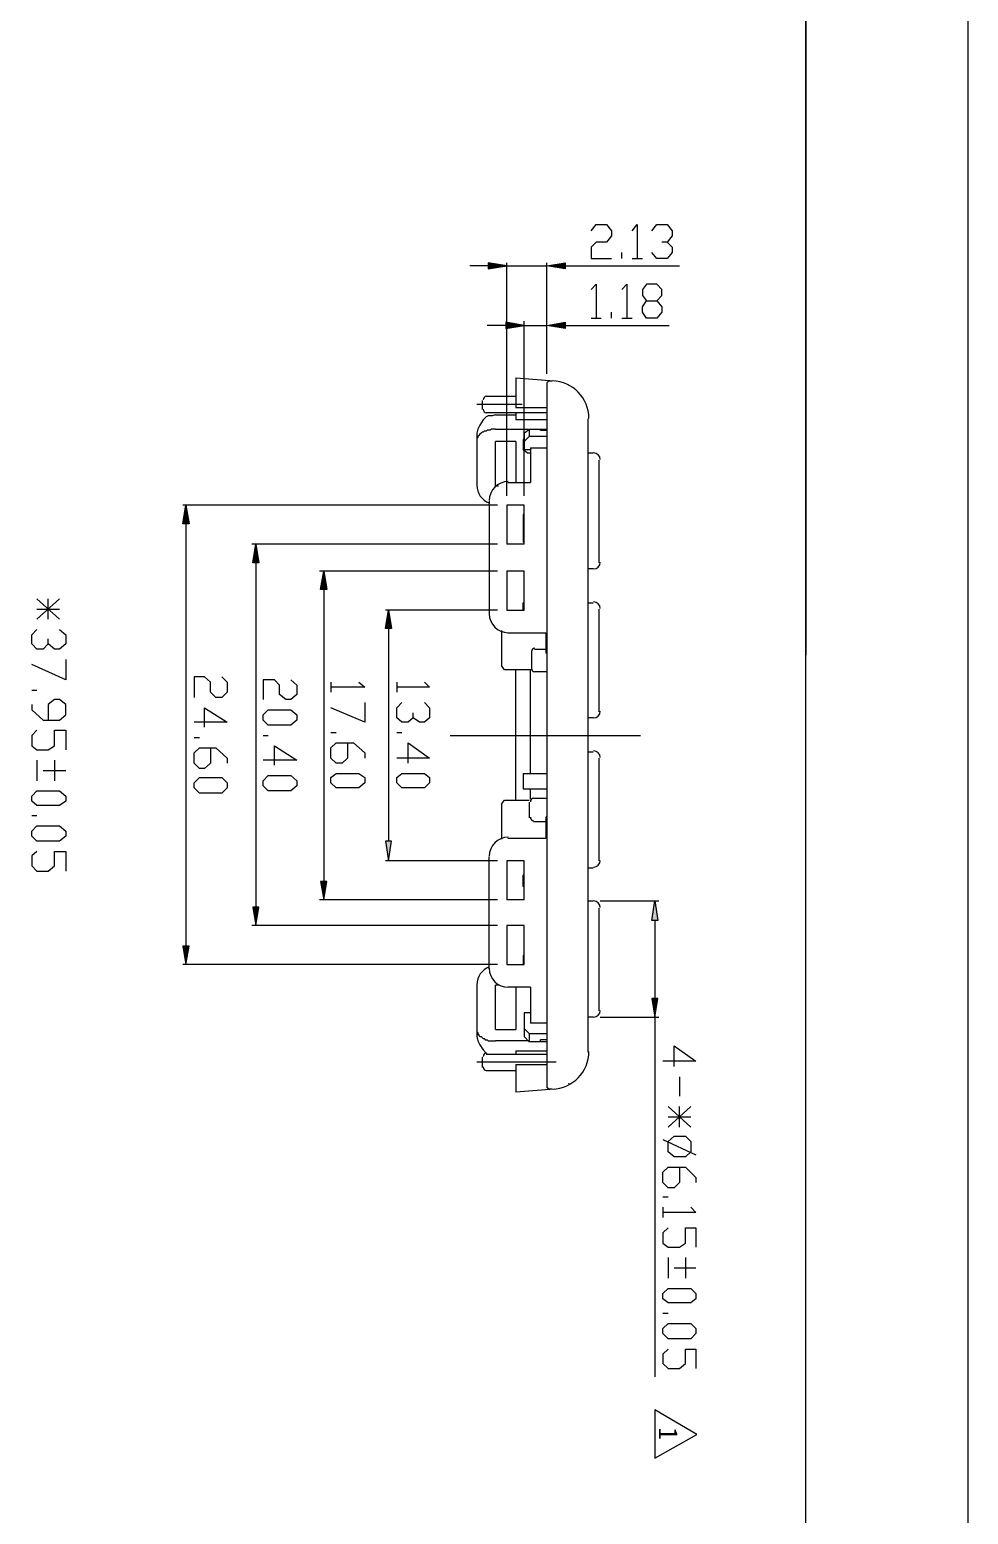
# Model space of a CAD drawing. Header units: millimetres. Extents: x 0 to 210, y 0 to 297.
# Drawn here: x 152 to 210, y 133.9 to 225.6 of the extents above; entities that cross this region are included whole.
import ezdxf

# ---------------------------------------------------------------- set-up
doc = ezdxf.new("R2010")
doc.units = ezdxf.units.MM
doc.header["$MEASUREMENT"] = 0
doc.layers.add('_U+56FE_U+5C42 1', color=7, linetype='Continuous')

# ---------------------------------------------------------------- blocks, each defined once
blk = doc.blocks.new('block 2')
at = {"layer": '_U+56FE_U+5C42 1', "lineweight": 0}
for points in [[(0, 0), (209.995, 0), (209.995, 296.989), (0, 296.989), (0, 0)], [(182.054, 204.089), (184.404, 203.899)], [(182.054, 204.089), (182.054, 202.248)], [(184.087, 203.899), (183.96, 203.771)], [(183.96, 203.771), (183.96, 160.274)], [(184.087, 203.899), (184.277, 203.899)], [(180.213, 202.946), (182.054, 202.946)], [(179.959, 202.692), (179.959, 202.121)], [(183.96, 201.93), (180.213, 201.93)], [(180.785, 201.803), (180.594, 201.74), (180.34, 201.74)], [(180.785, 201.803), (182.054, 201.803)], [(182.054, 202.248), (183.96, 202.248)], [(182.054, 201.93), (182.054, 201.486)], [(180.213, 201.676), (180.023, 201.486), (179.832, 201.168), (179.705, 200.914), (179.642, 200.66), (179.642, 200.533)], [(180.785, 200.914), (180.658, 200.914), (180.594, 200.914), (180.531, 200.914), (180.467, 200.851), (180.404, 200.851), (180.34, 200.851), (180.277, 200.851), (180.213, 200.787), (180.15, 200.787), (180.086, 200.787), (180.023, 200.724), (179.959, 200.724), (179.896, 200.66), (179.832, 200.596), (179.769, 200.533)], [(180.34, 201.74), (180.213, 201.676)], [(180.213, 201.676), (180.213, 201.676)], [(180.785, 200.914), (182.817, 200.914)], [(183.96, 201.486), (182.054, 201.486)], [(182.562, 200.66), (182.88, 200.914)], [(182.88, 200.914), (183.96, 200.914)], [(182.88, 200.914), (182.88, 200.47)], [(183.579, 200.851), (183.579, 200.914)], [(186.5, 201.549), (186.5, 162.433)], [(179.642, 200.533), (179.642, 197.421)], [(179.769, 200.533), (179.705, 200.47), (179.705, 200.406), (179.642, 200.343), (179.642, 200.279), (179.642, 200.216), (179.642, 200.152)], [(182.054, 200.152), (180.785, 200.152)], [(180.785, 197.421), (180.785, 200.152)], [(182.054, 200.152), (182.054, 197.612)], [(182.562, 200.279), (182.499, 200.279)], [(182.499, 200.279), (182.499, 199.644)], [(182.562, 200.66), (182.562, 199.644)], [(182.88, 200.47), (182.562, 200.152)], [(183.96, 200.47), (182.88, 200.47)], [(183.579, 200.851), (183.96, 200.851)], [(182.753, 199.454), (182.499, 199.644)], [(182.944, 199.644), (182.562, 199.644)], [(182.753, 199.454), (182.944, 199.454)], [(182.944, 199.771), (183.96, 199.771)], [(182.944, 199.771), (182.944, 197.612)], [(186.5, 199.454), (186.817, 199.454)], [(187.198, 192.659), (187.198, 199.009)], [(180.785, 197.421), (180.975, 197.421)], [(181.546, 197.612), (182.944, 197.612)], [(180.404, 196.469), (180.404, 189.484)], [(182.562, 196.215), (181.483, 196.215)], [(181.483, 196.215), (181.483, 193.802)], [(182.562, 195.644), (182.499, 195.644)], [(182.499, 195.644), (182.499, 193.929)], [(182.562, 193.802), (182.562, 196.215)], [(182.562, 193.802), (181.483, 193.802)], [(182.562, 193.929), (182.499, 193.929)], [(182.562, 192.151), (181.483, 192.151)], [(181.483, 192.151), (181.483, 189.738)], [(182.562, 189.738), (182.562, 192.151)], [(186.817, 192.278), (186.5, 192.278)], [(153.861, 189.167), (152.464, 190.437)], [(153.861, 190.437), (152.464, 189.167)], [(153.162, 189.167), (153.162, 190.437)], [(182.562, 190.183), (182.499, 190.183)], [(182.499, 189.738), (182.499, 190.183)], [(186.5, 190.183), (186.817, 190.183)], [(152.464, 189.802), (153.861, 189.802)], [(181.483, 189.738), (182.562, 189.738)], [(187.198, 183.452), (187.198, 189.802)], [(153.162, 187.643), (152.845, 187.325), (152.464, 187.325), (152.146, 187.643), (152.146, 188.214), (152.464, 188.532)], [(153.861, 188.532), (154.242, 188.214), (154.242, 187.643), (153.861, 187.325), (153.543, 187.325), (153.162, 187.643), (153.162, 187.96)], [(181.166, 188.468), (181.166, 186.309)], [(181.546, 188.341), (183.896, 188.341)], [(183.896, 188.341), (183.896, 187.071)], [(183.007, 187.135), (183.007, 186.119)], [(183.198, 187.325), (183.896, 187.325)], [(154.242, 186.69), (154.242, 185.42), (152.146, 186.373)], [(181.356, 186.055), (181.166, 186.309)], [(183.96, 187.071), (183.896, 187.071)], [(183.007, 186.055), (181.356, 186.055)], [(182.054, 177.991), (182.054, 186.055)], [(182.944, 179.642), (182.944, 186.055)], [(183.96, 185.928), (183.198, 185.928)], [(152.146, 184.785), (152.464, 184.785)], [(152.146, 183.896), (152.146, 183.579), (152.845, 182.944), (153.861, 182.944), (154.242, 183.261), (154.242, 183.896), (153.861, 184.213), (153.543, 184.213), (153.162, 183.896), (153.162, 182.944)], [(186.817, 183.071), (186.5, 183.071)], [(152.464, 182.309), (152.146, 181.991), (152.146, 181.356), (152.464, 181.102), (153.162, 181.102), (153.543, 181.356), (153.543, 182.309), (154.242, 182.309), (154.242, 181.102)], [(186.5, 180.975), (186.817, 180.975)], [(152.464, 180.467), (152.464, 179.197)], [(152.845, 179.832), (154.242, 179.832)], [(153.543, 180.467), (153.543, 179.197)], [(187.198, 174.244), (187.198, 180.594)], [(182.499, 179.642), (182.499, 178.689)], [(182.499, 179.642), (183.96, 179.642)], [(152.146, 178.245), (152.464, 178.562), (153.861, 178.562), (154.242, 178.245), (154.242, 177.927), (153.861, 177.673), (152.464, 177.673), (152.146, 177.927), (152.146, 178.245)], [(181.166, 177.737), (181.356, 177.991)], [(181.356, 177.991), (182.88, 177.991)], [(182.499, 178.689), (183.96, 178.689)], [(182.944, 178.054), (182.944, 178.689)], [(183.134, 178.118), (183.96, 178.118)], [(152.146, 177.038), (152.464, 177.038)], [(181.166, 177.737), (181.166, 175.578)], [(182.88, 177.864), (182.88, 176.911)], [(152.146, 176.086), (152.464, 176.403), (153.861, 176.403), (154.242, 176.086), (154.242, 175.768), (153.861, 175.451), (152.464, 175.451), (152.146, 175.768), (152.146, 176.086)], [(183.896, 176.657), (183.134, 176.657)], [(183.896, 176.911), (183.96, 176.975)], [(183.896, 176.911), (183.896, 175.641)], [(181.546, 175.641), (183.896, 175.641)], [(152.464, 174.816), (152.146, 174.562), (152.146, 173.927), (152.464, 173.609), (153.162, 173.609), (153.543, 173.927), (153.543, 174.816), (154.242, 174.816), (154.242, 173.609)], [(180.404, 167.577), (180.404, 174.498)], [(181.483, 174.244), (181.483, 171.831)], [(182.562, 174.244), (181.483, 174.244)], [(182.562, 171.831), (182.562, 174.244)], [(186.817, 173.8), (186.5, 173.8)], [(182.499, 172.657), (182.499, 173.355)], [(182.562, 173.355), (182.499, 173.355)], [(182.562, 172.657), (182.499, 172.657)], [(182.562, 171.831), (181.483, 171.831)], [(186.5, 171.768), (186.817, 171.768)], [(187.198, 164.973), (187.198, 171.323)], [(181.483, 170.244), (181.483, 167.831)], [(182.562, 170.244), (181.483, 170.244)], [(182.562, 167.831), (182.562, 170.244)], [(182.499, 168.402), (182.499, 167.831)], [(182.562, 168.402), (182.499, 168.402)], [(181.483, 167.831), (182.562, 167.831)], [(179.642, 166.561), (179.642, 163.513)], [(180.785, 163.83), (180.785, 166.561)], [(180.975, 166.561), (180.785, 166.561)], [(182.944, 166.434), (181.546, 166.434)], [(182.054, 166.434), (182.054, 163.83)], [(182.944, 166.434), (182.944, 164.211)], [(182.562, 164.846), (182.562, 163.386)], [(182.944, 164.846), (182.562, 164.846)], [(183.96, 164.211), (182.944, 164.211)], [(186.817, 164.592), (186.5, 164.592)], [(179.642, 163.83), (179.642, 163.767), (179.642, 163.703), (179.705, 163.64), (179.705, 163.576), (179.705, 163.513), (179.769, 163.513), (179.769, 163.449)], [(179.642, 163.513), (179.642, 163.386), (179.705, 163.132), (179.832, 162.878), (180.023, 162.56)], [(179.769, 163.449), (179.832, 163.386), (179.896, 163.386), (179.959, 163.322), (180.023, 163.259), (180.086, 163.259), (180.15, 163.195), (180.213, 163.195), (180.277, 163.195), (180.34, 163.132), (180.404, 163.132), (180.467, 163.132), (180.531, 163.132), (180.658, 163.132), (180.785, 163.132)], [(180.785, 163.83), (182.054, 163.83)], [(182.562, 163.894), (182.88, 163.576)], [(182.88, 163.068), (182.562, 163.386)], [(182.88, 163.576), (182.88, 163.068)], [(182.88, 163.576), (183.96, 163.576)], [(180.023, 162.56), (180.213, 162.37)], [(180.213, 162.37), (180.213, 162.37)], [(180.213, 162.37), (180.277, 162.306)], [(180.213, 162.37), (180.213, 162.37)], [(182.817, 163.132), (180.785, 163.132)], [(182.054, 162.497), (182.054, 162.306)], [(182.054, 162.497), (183.96, 162.497)], [(183.96, 163.068), (182.88, 163.068)], [(183.579, 163.068), (183.579, 163.195)], [(183.96, 163.195), (183.579, 163.195)], [(179.959, 162.116), (179.959, 161.481)], [(180.213, 162.306), (183.96, 162.306)], [(182.054, 161.671), (182.054, 159.957)], [(182.054, 161.671), (183.96, 161.671)], [(180.213, 161.29), (182.054, 161.29)], [(184.404, 160.147), (182.054, 159.957)], [(184.087, 160.147), (183.96, 160.274)], [(184.277, 160.147), (184.087, 160.147)]]:
    blk.add_lwpolyline(points, dxfattribs=at)
for points in [[(186.563, 201.58), (186.563, 202.837), (185.562, 203.865), (184.306, 203.898)], [(185.338, 203.624), (185.329, 203.63), (185.319, 203.634), (185.309, 203.637)], [(180.245, 202.946), (180.122, 202.946), (180.023, 202.846), (180.023, 202.724)], [(180.023, 202.152), (180.023, 202.03), (180.122, 201.93), (180.245, 201.93)], [(187.262, 199.041), (187.262, 199.269), (187.077, 199.454), (186.849, 199.454)], [(179.642, 197.453), (179.642, 196.964), (179.944, 196.527), (180.402, 196.354)], [(181.578, 197.676), (180.929, 197.676), (180.404, 197.15), (180.404, 196.501)], [(186.849, 192.278), (187.077, 192.278), (187.262, 192.463), (187.262, 192.691)], [(187.262, 189.833), (187.262, 190.061), (187.077, 190.246), (186.849, 190.246)], [(180.404, 189.516), (180.404, 188.867), (180.929, 188.341), (181.578, 188.341)], [(183.229, 187.388), (183.107, 187.388), (183.007, 187.289), (183.007, 187.166)], [(183.007, 186.15), (183.007, 186.028), (183.107, 185.928), (183.229, 185.928)], [(186.849, 183.071), (187.077, 183.071), (187.262, 183.255), (187.262, 183.483)], [(187.262, 180.626), (187.262, 180.854), (187.077, 181.038), (186.849, 181.038)], [(183.166, 178.118), (183.043, 178.118), (182.944, 178.018), (182.944, 177.895)], [(182.944, 176.943), (182.944, 176.82), (183.043, 176.721), (183.166, 176.721)], [(181.578, 175.705), (180.929, 175.705), (180.404, 175.179), (180.404, 174.53)], [(186.849, 173.863), (187.077, 173.863), (187.262, 174.048), (187.262, 174.276)], [(187.262, 171.355), (187.262, 171.583), (187.077, 171.768), (186.849, 171.768)], [(180.402, 167.691), (179.944, 167.519), (179.642, 167.081), (179.642, 166.592)], [(180.404, 167.608), (180.404, 166.959), (180.929, 166.434), (181.578, 166.434)], [(186.849, 164.592), (187.077, 164.592), (187.262, 164.777), (187.262, 165.005)], [(180.245, 162.37), (180.122, 162.37), (180.023, 162.27), (180.023, 162.147)], [(184.306, 160.148), (185.562, 160.181), (186.564, 161.209), (186.563, 162.466)], [(180.023, 161.512), (180.023, 161.39), (180.122, 161.29), (180.245, 161.29)], [(185.32, 160.476), (185.326, 160.478), (185.332, 160.481), (185.338, 160.485)]]:
    blk.add_open_spline(points, degree=3, dxfattribs=at)
blk = doc.blocks.new('block 3')
at = {"layer": '_U+56FE_U+5C42 1', "lineweight": 0}
blk.add_lwpolyline([(0, 0), (209.995, 0), (209.995, 296.989), (0, 296.989), (0, 0)], dxfattribs=at)
blk = doc.blocks.new('block 4')
at = {"layer": '_U+56FE_U+5C42 1'}
h = blk.add_hatch(color=7, dxfattribs=at)
h.dxf.hatch_style = 2
h.paths.add_polyline_path([(190.818, 170.561), (190.437, 170.561), (190.627, 171.768)])
h = blk.add_hatch(color=7, dxfattribs=at)
h.dxf.hatch_style = 2
h.paths.add_polyline_path([(190.818, 165.735), (190.437, 165.735), (190.627, 164.592)])
at = {"layer": '_U+56FE_U+5C42 1', "lineweight": 0}
for points in [[(0, 0), (209.995, 0), (209.995, 296.989), (0, 296.989), (0, 0)], [(182.436, 202.438), (179.642, 202.438)], [(187.262, 171.768), (190.881, 171.768)], [(190.818, 170.561), (190.437, 170.561), (190.627, 171.768), (190.818, 170.561)], [(190.818, 170.561), (190.437, 170.561), (190.627, 171.768), (190.818, 170.561)], [(190.627, 170.561), (190.627, 165.735)], [(190.818, 165.735), (190.437, 165.735), (190.627, 164.592), (190.818, 165.735)], [(190.818, 165.735), (190.437, 165.735), (190.627, 164.592), (190.818, 165.735)], [(187.262, 164.592), (190.881, 164.592)], [(190.627, 164.592), (190.627, 142.367)], [(191.834, 161.544), (191.834, 162.814), (193.167, 161.862), (191.135, 161.862)], [(184.531, 161.798), (179.642, 161.798)], [(192.151, 160.909), (192.151, 159.703)], [(192.85, 157.798), (191.453, 159.068)], [(192.85, 159.068), (191.453, 157.798)], [(192.151, 157.798), (192.151, 159.068)], [(191.453, 158.433), (192.85, 158.433)], [(191.135, 157.036), (193.167, 156.083)], [(191.453, 156.909), (191.834, 157.226), (192.532, 157.226), (192.85, 156.909), (192.85, 156.274), (192.532, 155.956), (191.834, 155.956), (191.453, 156.274), (191.453, 156.909)], [(192.151, 155.321), (192.151, 154.369), (191.834, 154.051), (191.453, 154.051), (191.135, 154.369), (191.135, 155.004), (191.453, 155.321), (192.532, 155.321), (193.167, 154.686), (193.167, 154.369)], [(191.135, 153.48), (191.453, 153.48)], [(192.85, 152.845), (193.167, 152.527), (191.135, 152.527)], [(191.135, 152.845), (191.135, 152.21)], [(191.453, 151.575), (191.135, 151.257), (191.135, 150.622), (191.453, 150.368), (192.151, 150.368), (192.532, 150.622), (192.532, 151.575), (193.167, 151.575), (193.167, 150.368)], [(191.453, 149.733), (191.453, 148.463)], [(192.532, 149.733), (192.532, 148.463)], [(191.834, 149.098), (193.167, 149.098)], [(191.135, 147.511), (191.453, 147.828), (192.85, 147.828), (193.167, 147.511), (193.167, 147.193), (192.85, 146.939), (191.453, 146.939), (191.135, 147.193), (191.135, 147.511)], [(191.135, 146.304), (191.453, 146.304)], [(191.135, 145.352), (191.453, 145.669), (192.85, 145.669), (193.167, 145.352), (193.167, 145.034), (192.85, 144.717), (191.453, 144.717), (191.135, 145.034), (191.135, 145.352)], [(191.453, 144.082), (191.135, 143.764), (191.135, 143.193), (191.453, 142.875), (192.151, 142.875), (192.532, 143.193), (192.532, 144.082), (193.167, 144.082), (193.167, 142.875)]]:
    blk.add_lwpolyline(points, dxfattribs=at)
blk = doc.blocks.new('block 5')
at = {"layer": '_U+56FE_U+5C42 1', "lineweight": 0}
blk.add_lwpolyline([(0, 0), (209.995, 0), (209.995, 296.989), (0, 296.989), (0, 0)], dxfattribs=at)
blk = doc.blocks.new('block 6')
at = {"layer": '_U+56FE_U+5C42 1'}
h = blk.add_hatch(color=7, dxfattribs=at)
h.dxf.hatch_style = 2
h.paths.add_polyline_path([(180.34, 211.201), (180.34, 210.82), (181.483, 211.011)])
h = blk.add_hatch(color=7, dxfattribs=at)
h.dxf.hatch_style = 2
h.paths.add_polyline_path([(185.103, 211.201), (185.103, 210.82), (183.96, 211.011)])
h = blk.add_hatch(color=7, dxfattribs=at)
h.dxf.hatch_style = 2
h.paths.add_polyline_path([(181.42, 207.518), (181.42, 207.137), (182.562, 207.328)])
h = blk.add_hatch(color=7, dxfattribs=at)
h.dxf.hatch_style = 2
h.paths.add_polyline_path([(185.103, 207.518), (185.103, 207.137), (183.96, 207.328)])
h = blk.add_hatch(color=7, dxfattribs=at)
h.dxf.hatch_style = 2
h.paths.add_polyline_path([(161.862, 195.072), (161.481, 195.072), (161.671, 196.215)])
h = blk.add_hatch(color=7, dxfattribs=at)
h.dxf.hatch_style = 2
h.paths.add_polyline_path([(166.18, 192.659), (165.799, 192.659), (165.989, 193.802)])
h = blk.add_hatch(color=7, dxfattribs=at)
h.dxf.hatch_style = 2
h.paths.add_polyline_path([(170.371, 191.008), (169.99, 191.008), (170.18, 192.151)])
h = blk.add_hatch(color=7, dxfattribs=at)
h.dxf.hatch_style = 2
h.paths.add_polyline_path([(174.371, 188.595), (173.99, 188.595), (174.181, 189.738)])
h = blk.add_hatch(color=7, dxfattribs=at)
h.dxf.hatch_style = 2
h.paths.add_polyline_path([(174.371, 175.451), (173.99, 175.451), (174.181, 174.244)])
h = blk.add_hatch(color=7, dxfattribs=at)
h.dxf.hatch_style = 2
h.paths.add_polyline_path([(170.371, 172.974), (169.99, 172.974), (170.18, 171.831)])
h = blk.add_hatch(color=7, dxfattribs=at)
h.dxf.hatch_style = 2
h.paths.add_polyline_path([(166.18, 171.387), (165.799, 171.387), (165.989, 170.244)])
h = blk.add_hatch(color=7, dxfattribs=at)
h.dxf.hatch_style = 2
h.paths.add_polyline_path([(161.862, 168.974), (161.481, 168.974), (161.671, 167.831)])
at = {"layer": '_U+56FE_U+5C42 1', "lineweight": 0}
for points in [[(0, 0), (209.995, 0), (209.995, 296.989), (0, 296.989), (0, 0)], [(199.962, 9.97), (199.962, 286.957)], [(199.962, 286.957), (199.962, 186.944)], [(186.69, 213.17), (187.008, 213.551), (187.643, 213.551), (187.96, 213.17), (187.96, 212.852), (187.643, 212.471), (187.008, 212.471), (186.69, 212.154), (186.69, 211.455), (187.96, 211.455)], [(189.23, 213.17), (189.548, 213.551), (189.548, 211.455)], [(190.437, 213.17), (190.754, 213.551), (191.389, 213.551), (191.707, 213.17), (191.707, 212.852), (191.389, 212.471), (191.071, 212.471)], [(191.389, 212.471), (191.707, 212.154), (191.707, 211.836), (191.389, 211.455), (190.754, 211.455), (190.437, 211.836)], [(180.34, 211.011), (179.197, 211.011)], [(180.34, 211.201), (180.34, 210.82), (181.483, 211.011), (180.34, 211.201)], [(180.34, 211.201), (180.34, 210.82), (181.483, 211.011), (180.34, 211.201)], [(181.483, 196.787), (181.483, 211.201)], [(181.483, 211.011), (183.96, 211.011)], [(183.96, 204.343), (183.96, 211.201)], [(185.103, 211.201), (185.103, 210.82), (183.96, 211.011), (185.103, 211.201)], [(185.103, 211.201), (185.103, 210.82), (183.96, 211.011), (185.103, 211.201)], [(185.103, 211.011), (192.151, 211.011)], [(188.595, 211.455), (188.595, 211.836)], [(189.23, 211.455), (189.865, 211.455)], [(186.69, 209.55), (187.008, 209.868), (187.008, 207.772)], [(188.595, 209.55), (188.912, 209.868), (188.912, 207.772)], [(190.119, 207.772), (189.865, 208.153), (189.865, 208.471), (190.119, 208.852), (190.754, 208.852), (191.071, 209.169), (191.071, 209.55), (190.754, 209.868), (190.119, 209.868), (189.865, 209.55), (189.865, 209.169), (190.119, 208.852)], [(190.754, 208.852), (191.071, 208.471), (191.071, 208.153), (190.754, 207.772), (190.119, 207.772)], [(181.42, 207.328), (180.277, 207.328)], [(181.42, 207.518), (181.42, 207.137), (182.562, 207.328), (181.42, 207.518)], [(181.42, 207.518), (181.42, 207.137), (182.562, 207.328), (181.42, 207.518)], [(182.562, 196.787), (182.562, 207.582)], [(182.562, 207.328), (183.96, 207.328)], [(183.96, 204.343), (183.96, 207.582)], [(185.103, 207.518), (185.103, 207.137), (183.96, 207.328), (185.103, 207.518)], [(185.103, 207.518), (185.103, 207.137), (183.96, 207.328), (185.103, 207.518)], [(185.103, 207.328), (191.516, 207.328)], [(186.69, 207.772), (187.325, 207.772)], [(187.96, 207.772), (187.96, 208.153)], [(188.595, 207.772), (189.23, 207.772)], [(180.912, 196.215), (161.481, 196.215)], [(161.862, 195.072), (161.481, 195.072), (161.671, 196.215), (161.862, 195.072)], [(161.862, 195.072), (161.481, 195.072), (161.671, 196.215), (161.862, 195.072)], [(161.671, 195.072), (161.671, 168.974)], [(180.912, 193.802), (165.735, 193.802)], [(166.18, 192.659), (165.799, 192.659), (165.989, 193.802), (166.18, 192.659)], [(166.18, 192.659), (165.799, 192.659), (165.989, 193.802), (166.18, 192.659)], [(165.989, 192.659), (165.989, 171.387)], [(180.912, 192.151), (169.926, 192.151)], [(170.371, 191.008), (169.99, 191.008), (170.18, 192.151), (170.371, 191.008)], [(170.371, 191.008), (169.99, 191.008), (170.18, 192.151), (170.371, 191.008)], [(170.18, 191.008), (170.18, 172.974)], [(180.912, 189.738), (173.99, 189.738)], [(174.371, 188.595), (173.99, 188.595), (174.181, 189.738), (174.371, 188.595)], [(174.371, 188.595), (173.99, 188.595), (174.181, 189.738), (174.371, 188.595)], [(174.181, 188.595), (174.181, 175.451)], [(163.894, 185.611), (164.211, 185.293), (164.211, 184.658), (163.894, 184.341), (163.513, 184.341), (163.195, 184.658), (163.195, 185.293), (162.814, 185.611), (162.179, 185.611), (162.179, 184.341)], [(168.148, 185.42), (168.529, 185.103), (168.529, 184.531), (168.148, 184.213), (167.831, 184.213), (167.45, 184.531), (167.45, 185.103), (167.132, 185.42), (166.434, 185.42), (166.434, 184.213)], [(172.339, 185.293), (172.72, 184.976), (170.625, 184.976)], [(170.625, 185.293), (170.625, 184.658)], [(176.403, 185.293), (176.721, 184.976), (174.689, 184.976)], [(174.689, 185.293), (174.689, 184.658)], [(162.814, 182.499), (162.814, 183.705), (164.211, 182.817), (162.179, 182.817)], [(166.434, 183.261), (166.751, 183.579), (168.148, 183.579), (168.529, 183.261), (168.529, 182.944), (168.148, 182.626), (166.751, 182.626), (166.434, 182.944), (166.434, 183.261)], [(172.72, 184.023), (172.72, 182.817), (170.625, 183.705)], [(175.705, 183.071), (175.387, 182.817), (175.006, 182.817), (174.689, 183.071), (174.689, 183.705), (175.006, 184.023)], [(176.403, 184.023), (176.721, 183.705), (176.721, 183.071), (176.403, 182.817), (176.086, 182.817), (175.705, 183.071), (175.705, 183.388)], [(162.179, 181.864), (162.497, 181.864)], [(166.434, 181.991), (166.751, 181.991)], [(170.625, 182.182), (170.942, 182.182)], [(174.689, 182.182), (175.006, 182.182)], [(177.991, 181.991), (189.738, 181.991)], [(163.195, 181.229), (163.195, 180.277), (162.814, 179.959), (162.497, 179.959), (162.179, 180.277), (162.179, 180.912), (162.497, 181.229), (163.513, 181.229), (164.211, 180.594), (164.211, 180.277)], [(167.132, 180.15), (167.132, 181.356), (168.529, 180.467), (166.434, 180.467)], [(171.641, 181.546), (171.641, 180.594), (171.323, 180.277), (170.942, 180.277), (170.625, 180.594), (170.625, 181.229), (170.942, 181.546), (172.022, 181.546), (172.72, 180.912), (172.72, 180.594)], [(175.387, 180.277), (175.387, 181.546), (176.721, 180.594), (174.689, 180.594)], [(162.179, 179.07), (162.497, 179.388), (163.894, 179.388), (164.211, 179.07), (164.211, 178.753), (163.894, 178.435), (162.497, 178.435), (162.179, 178.753), (162.179, 179.07)], [(166.434, 179.197), (166.751, 179.515), (168.148, 179.515), (168.529, 179.197), (168.529, 178.88), (168.148, 178.562), (166.751, 178.562), (166.434, 178.88), (166.434, 179.197)], [(170.625, 179.388), (170.942, 179.642), (172.339, 179.642), (172.72, 179.388), (172.72, 179.07), (172.339, 178.753), (170.942, 178.753), (170.625, 179.07), (170.625, 179.388)], [(174.689, 179.388), (175.006, 179.642), (176.403, 179.642), (176.721, 179.388), (176.721, 179.07), (176.403, 178.753), (175.006, 178.753), (174.689, 179.07), (174.689, 179.388)], [(174.371, 175.451), (173.99, 175.451), (174.181, 174.244), (174.371, 175.451)], [(174.371, 175.451), (173.99, 175.451), (174.181, 174.244), (174.371, 175.451)], [(180.912, 174.244), (173.99, 174.244)], [(170.371, 172.974), (169.99, 172.974), (170.18, 171.831), (170.371, 172.974)], [(170.371, 172.974), (169.99, 172.974), (170.18, 171.831), (170.371, 172.974)], [(180.912, 171.831), (169.926, 171.831)], [(166.18, 171.387), (165.799, 171.387), (165.989, 170.244), (166.18, 171.387)], [(166.18, 171.387), (165.799, 171.387), (165.989, 170.244), (166.18, 171.387)], [(180.912, 170.244), (165.735, 170.244)], [(161.862, 168.974), (161.481, 168.974), (161.671, 167.831), (161.862, 168.974)], [(161.862, 168.974), (161.481, 168.974), (161.671, 167.831), (161.862, 168.974)], [(180.912, 167.831), (161.481, 167.831)], [(193.231, 138.811), (190.627, 140.335), (190.627, 137.351), (193.231, 138.811)]]:
    blk.add_lwpolyline(points, dxfattribs=at)
at = {"layer": '_U+56FE_U+5C42 1', "color": 7, "insert": (190.881, 139.256), "char_height": 1.169, "attachment_point": 7, "rotation": 270}
blk.add_mtext('\\fSimSun|b0|i0|c0|p34;\\W1;1', dxfattribs=at)

msp = doc.modelspace()

# ---------------------------------------------------------------- block references
at = {"layer": '_U+56FE_U+5C42 1'}
for name in ['block 2', 'block 3', 'block 4', 'block 5', 'block 6']:
    msp.add_blockref(name, (0, 0), dxfattribs=at)

doc.saveas('drawing.dxf')
